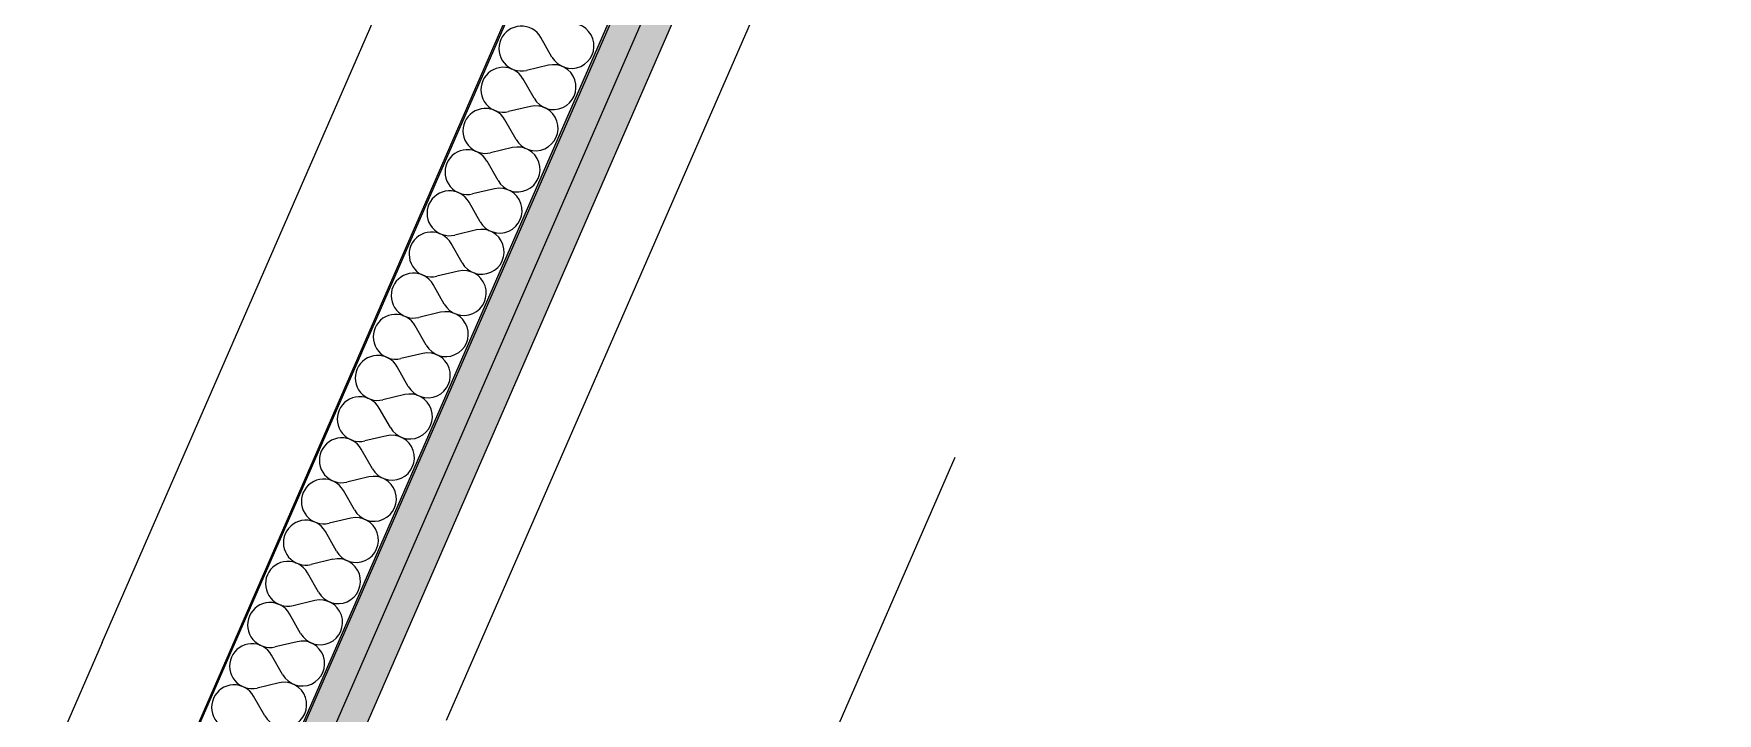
# Model space of a CAD drawing. Header units: millimetres. Extents: x -99530 to 90294, y -97212 to 56397.
# Drawn here: x -23278 to -22385, y -32991 to -32631 of the extents above; entities that cross this region are included whole.
import ezdxf
from ezdxf.enums import TextEntityAlignment as Align

# ---------------------------------------------------------------- set-up
doc = ezdxf.new("R2010")
doc.units = ezdxf.units.MM
doc.header["$MEASUREMENT"] = 0
doc.linetypes.add('Dashed', pattern=[564.444447, 282.222223, -282.222223])
doc.linetypes.add('Double Dashed', pattern=[1093.611073, 529.166651, -211.666656, 141.111112, -211.666656])
for name, color, linetype in [('A-95-MC_Marker_Section_P2.Marker', 7, 'Continuous'), ('New_A-05-M_Gross_Int_Circulation', 7, 'Continuous'), ('New_A-15-MG_Structural_Grid_Phase_2', 7, 'Continuous'), ('New_A-25-M_Wall_Int', 7, 'Continuous')]:
    doc.layers.add(name, color=color, linetype=linetype)
for name, color, linetype, lineweight in [('A-95-MC_Marker_Section_P2.Marker_Pen_No__1', 7, 'Continuous', 13), ('New_A-25-M_Wall_Int_Pen_No__1', 7, 'Continuous', 13), ('New_ArchiCAD Zone Stamps_Pen_No__6', 7, 'Continuous', 35)]:
    doc.layers.add(name, color=color, linetype=linetype, lineweight=lineweight)
for name, color, linetype, lineweight, true_color in [('New_A-05-M_Gross_Int_Circulation_Pen_No__74', 7, 'Continuous', 20, 0x606060), ('New_A-15-MG_Structural_Grid_Phase_2_Pen_No__222', 7, 'Continuous', 13, 0x65af33), ('New_A-25-M_Wall_Int_Pen_No__107', 7, 'Continuous', 15, 0xa6a6a6)]:
    doc.layers.add(name, color=color, linetype=linetype, lineweight=lineweight, true_color=true_color)
doc.styles.add('GENERATED_STYLE_1', font='')
doc.styles.add('GENERATED_STYLE_3', font='')
doc.styles.add('GENERATED_STYLE_4', font='')
doc.styles.get('GENERATED_STYLE_1').set_extended_font_data('Arial', bold=True)
doc.styles.get('GENERATED_STYLE_3').set_extended_font_data('Arial')
doc.styles.get('GENERATED_STYLE_4').set_extended_font_data('Swis721 BT')

# ---------------------------------------------------------------- blocks, each defined once
blk = doc.blocks.new('Atrium South_INB 0152_4_1', base_point=(-20962.32, -37996.44))
at = {"layer": 'New_A-05-M_Gross_Int_Circulation_Pen_No__74', "linetype": 'Continuous'}
blk.add_line((-22626.24, -32002.76), (-23058.92, -32995.02), dxfattribs=at)
at = {"layer": 'New_ArchiCAD Zone Stamps_Pen_No__6'}
for tag, height, style, p in [('ROOM_NAME', 250, 'GENERATED_STYLE_1', (-21498.1, -36566.35)), ('zoneNameLine2', 250, 'GENERATED_STYLE_1', (-21686.54, -36998.48)), ('ROOM_NUMBER', 200, 'GENERATED_STYLE_3', (-21874.97, -37419.19)), ('measuredAreaCode', 200, 'GENERATED_STYLE_3', (-22031.99, -37779.3)), ('DUMMY_649', 200, 'GENERATED_STYLE_3', (-21724.59, -37913.34)), ('DUMMY_650', 200, 'GENERATED_STYLE_3', (-21095.42, -38187.69)), ('DUMMY_651', 133.33, 'GENERATED_STYLE_3', (-20816.13, -38294.24))]:
    blk.add_attdef(tag, text='', height=height, rotation=336.44041, dxfattribs=dict(at, style=style)).set_placement(p, align=Align.TOP_LEFT)
blk = doc.blocks.new('*X718')
at = {"layer": 'New_A-25-M_Wall_Int_Pen_No__107', "linetype": 'Continuous'}
for p, q in [((-23002.92, -32643.33), (-23008.79, -32632.98)), ((-23004.82, -32647.69), (-23016.4, -32650.44)), ((-23012.43, -32665.15), (-23018.31, -32654.8)), ((-23014.34, -32669.52), (-23025.92, -32672.26)), ((-23021.95, -32686.98), (-23027.83, -32676.63)), ((-23023.85, -32691.34), (-23035.44, -32694.09)), ((-23031.47, -32708.8), (-23037.34, -32698.45)), ((-23033.37, -32713.17), (-23044.96, -32715.91)), ((-23040.98, -32730.63), (-23046.86, -32720.28)), ((-23050.5, -32752.45), (-23056.38, -32742.1)), ((-23042.89, -32734.99), (-23054.47, -32737.74)), ((-23052.4, -32756.82), (-23063.99, -32759.56)), ((-23060.02, -32774.28), (-23065.89, -32763.92)), ((-23069.53, -32796.1), (-23075.41, -32785.75)), ((-23061.92, -32778.64), (-23073.51, -32781.38)), ((-23071.44, -32800.47), (-23083.02, -32803.21)), ((-23079.05, -32817.93), (-23084.93, -32807.57)), ((-23080.95, -32822.29), (-23092.54, -32825.03)), ((-23088.57, -32839.75), (-23094.44, -32829.4)), ((-23090.47, -32844.12), (-23102.06, -32846.86)), ((-23098.08, -32861.58), (-23103.96, -32851.22)), ((-23099.99, -32865.94), (-23111.57, -32868.68)), ((-23107.6, -32883.4), (-23113.48, -32873.05)), ((-23109.5, -32887.77), (-23121.09, -32890.51)), ((-23117.12, -32905.23), (-23122.99, -32894.87)), ((-23119.02, -32909.59), (-23130.61, -32912.33)), ((-23126.63, -32927.05), (-23132.51, -32916.7)), ((-23136.15, -32948.88), (-23142.03, -32938.52)), ((-23128.54, -32931.42), (-23140.12, -32934.16)), ((-23138.05, -32953.24), (-23149.64, -32955.98)), ((-23145.67, -32970.7), (-23151.54, -32960.35)), ((-23155.18, -32992.53), (-23161.06, -32982.17)), ((-23147.57, -32975.07), (-23159.16, -32977.81))]:
    blk.add_line(p, q, dxfattribs=at)
for centre, start, end in [((-22992.56, -32637.45), 209.57051, 103.31031), ((-23019.15, -32638.85), 156.44041, 283.31031), ((-23019.15, -32638.85), 29.57051, 156.44041), ((-23028.66, -32660.68), 29.57051, 156.44041), ((-23002.08, -32659.28), 209.57051, 103.31031), ((-23028.66, -32660.68), 156.44041, 283.31031), ((-23038.18, -32682.5), 29.57051, 156.44041), ((-23011.6, -32681.1), 209.57051, 103.31031), ((-23038.18, -32682.5), 156.44041, 283.31031), ((-23047.7, -32704.33), 29.57051, 156.44041), ((-23021.11, -32702.93), 209.57051, 103.31031), ((-23047.7, -32704.33), 156.44041, 283.31031), ((-23057.21, -32726.15), 29.57051, 156.44041), ((-23030.63, -32724.75), 209.57051, 103.31031), ((-23057.21, -32726.15), 156.44041, 283.31031), ((-23066.73, -32747.97), 29.57051, 156.44041), ((-23040.15, -32746.58), 209.57051, 103.31031), ((-23066.73, -32747.97), 156.44041, 283.31031), ((-23076.25, -32769.8), 29.57051, 156.44041), ((-23049.66, -32768.4), 209.57051, 103.31031), ((-23076.25, -32769.8), 156.44041, 283.31031), ((-23059.18, -32790.23), 209.57051, 103.31031), ((-23085.76, -32791.62), 156.44041, 283.31031), ((-23085.76, -32791.62), 29.57051, 156.44041), ((-23095.28, -32813.45), 29.57051, 156.44041), ((-23068.7, -32812.05), 209.57051, 103.31031), ((-23095.28, -32813.45), 156.44041, 283.31031), ((-23078.21, -32833.88), 209.57051, 103.31031), ((-23104.8, -32835.27), 156.44041, 283.31031), ((-23104.8, -32835.27), 29.57051, 156.44041), ((-23114.31, -32857.1), 29.57051, 156.44041), ((-23087.73, -32855.7), 209.57051, 103.31031), ((-23114.31, -32857.1), 156.44041, 283.31031), ((-23123.83, -32878.92), 29.57051, 156.44041), ((-23097.25, -32877.53), 209.57051, 103.31031), ((-23123.83, -32878.92), 156.44041, 283.31031), ((-23133.35, -32900.75), 29.57051, 156.44041), ((-23106.76, -32899.35), 209.57051, 103.31031), ((-23133.35, -32900.75), 156.44041, 283.31031), ((-23142.86, -32922.57), 29.57051, 156.44041), ((-23116.28, -32921.18), 209.57051, 103.31031), ((-23142.86, -32922.57), 156.44041, 283.31031), ((-23152.38, -32944.4), 29.57051, 156.44041), ((-23125.8, -32943), 209.57051, 103.31031), ((-23152.38, -32944.4), 156.44041, 283.31031), ((-23161.9, -32966.22), 29.57051, 156.44041), ((-23135.31, -32964.83), 209.57051, 103.31031), ((-23161.9, -32966.22), 156.44041, 283.31031), ((-23144.83, -32986.65), 209.57051, 103.31031), ((-23171.41, -32988.05), 156.44041, 283.31031), ((-23171.41, -32988.05), 29.57051, 156.44041)]:
    blk.add_arc(centre, 11.9, start, end, dxfattribs=at)
blk = doc.blocks.new('Wall_193_1', base_point=(-22755.57, -31999.11))
at = {"layer": 'New_A-25-M_Wall_Int_Pen_No__107', "linetype": 'Continuous'}
for points in [[(-23700.76, -34371.91), (-22664.05, -31994.38), (-22683.78, -32002.12), (-23708.52, -34352.16)], [(-23708.52, -34352.16), (-22683.78, -32002.12), (-22703.52, -32009.86), (-23716.27, -34332.42)]]:
    blk.add_hatch(color=256, dxfattribs=at).paths.add_polyline_path(points)
at = {"layer": 'New_A-25-M_Wall_Int_Pen_No__107', "linetype": 'Continuous', "lineweight": 0, "true_color": 0x535353}
for points in [[(-23716.27, -34332.42), (-22703.52, -32009.86), (-22704.84, -32010.38), (-23716.79, -34331.1)], [(-23742.64, -34265.28), (-22770.64, -32036.18), (-22771.95, -32036.7), (-23743.15, -34263.97)]]:
    blk.add_hatch(color=251, dxfattribs=at).paths.add_polyline_path(points)
at = {"layer": 'New_A-25-M_Wall_Int_Pen_No__1', "linetype": 'Continuous'}
for p, q in [((-23716.79, -34331.1), (-22704.84, -32010.38)), ((-23716.27, -34332.42), (-22703.52, -32009.86)), ((-23708.52, -34352.16), (-22683.78, -32002.12)), ((-23742.64, -34265.28), (-22770.64, -32036.18))]:
    blk.add_line(p, q, dxfattribs=at)
at = {"layer": 'New_A-25-M_Wall_Int_Pen_No__1', "linetype": 'Continuous', "flags": 128}
for points in [[(-23700.76, -34371.91), (-22664.05, -31994.38)], [(-22771.95, -32036.7), (-23743.15, -34263.97)]]:
    blk.add_lwpolyline(points, dxfattribs=at)
at = {"layer": 'New_A-25-M_Wall_Int', "color": 250, "lineweight": 50, "true_color": 0x2a2a2a}
blk.add_blockref('*X718', (0, 0), dxfattribs=at)
blk = doc.blocks.new('Standard grid marker_40')
at = {"layer": 'New_A-15-MG_Structural_Grid_Phase_2_Pen_No__222', "linetype": 'Double Dashed'}
for q in [(39496.37, 0), (0, 0)]:
    blk.add_line((18745.98, 0), q, dxfattribs=at)
blk.add_point((18745.98, 0), dxfattribs=at)
blk.add_point((18745.98, 0), dxfattribs=at)
at = {"layer": 'New_A-15-MG_Structural_Grid_Phase_2_Pen_No__222', "style": 'GENERATED_STYLE_4'}
for tag, p in [('AC_MarkerText_1_0', (-500, 41.18)), ('AC_MarkerText_1_1', (58742.35, 41.18))]:
    blk.add_attdef(tag, text='', height=350, rotation=270, dxfattribs=at).set_placement(p, align=Align.MIDDLE_CENTER)
blk = doc.blocks.new('Cutting Plane_7_1', base_point=(-15692.37, -10945.86))
at = {"layer": 'A-95-MC_Marker_Section_P2.Marker_Pen_No__1', "linetype": 'Dashed'}
blk.add_line((-20307.68, -27164.23), (-38549.43, -68998.36), dxfattribs=at)

msp = doc.modelspace()

# ---------------------------------------------------------------- block references
at = {"layer": 'A-95-MC_Marker_Section_P2.Marker'}
msp.add_blockref('Cutting Plane_7_1', (-15692.37, -10945.86), dxfattribs=at)
at = {"layer": 'New_A-05-M_Gross_Int_Circulation', "linetype": 'Continuous'}
msp.add_blockref('Atrium South_INB 0152_4_1', (-20962.32, -37996.44), dxfattribs=at)
at = {"layer": 'New_A-15-MG_Structural_Grid_Phase_2', "color": 8, "linetype": 'Continuous', "lineweight": 15, "zscale": 1000, "rotation": 66.44041158399293}
msp.add_blockref('Standard grid marker_40', (-30734.12, -50137.02), dxfattribs=at)
at = {"layer": 'New_A-25-M_Wall_Int', "color": 250, "lineweight": 50, "true_color": 0x2a2a2a}
msp.add_blockref('Wall_193_1', (-22755.57, -31999.11), dxfattribs=at)

doc.saveas('drawing.dxf')
